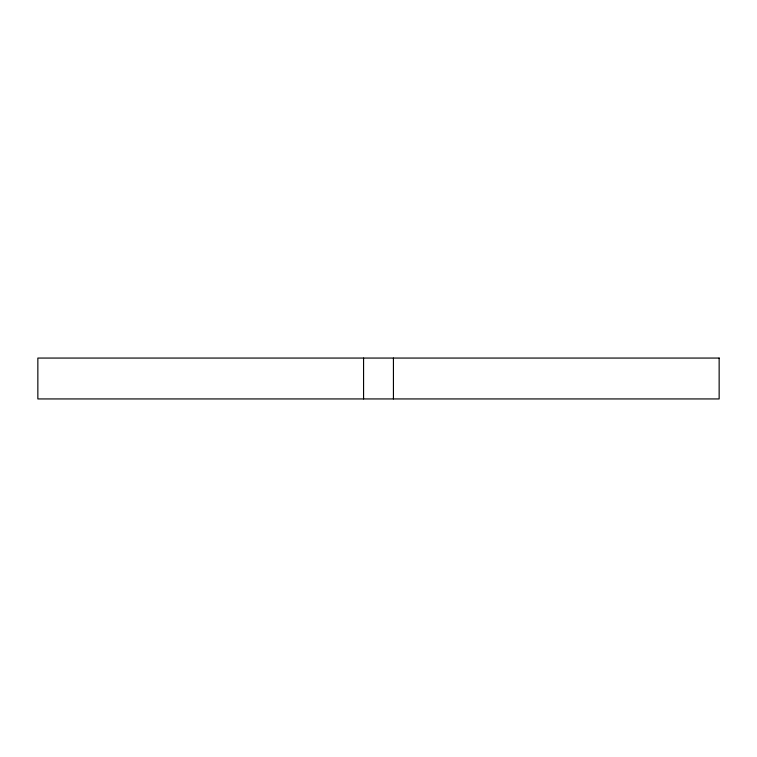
<?xml version="1.0" encoding="UTF-8"?>
<svg xmlns="http://www.w3.org/2000/svg" width="757" height="757" viewBox="0 0 757 757"><rect width="100%" height="100%" fill="white"/><g stroke="black" fill="none" stroke-linecap="round" stroke-linejoin="round"><path stroke-width="1.14" d="M393.432 358.061L393.432 398.939M363.568 358.061L363.568 398.939M719.15 358.061L37.85 358.061L37.85 398.939L719.15 398.939L719.15 358.061"/></g></svg>
